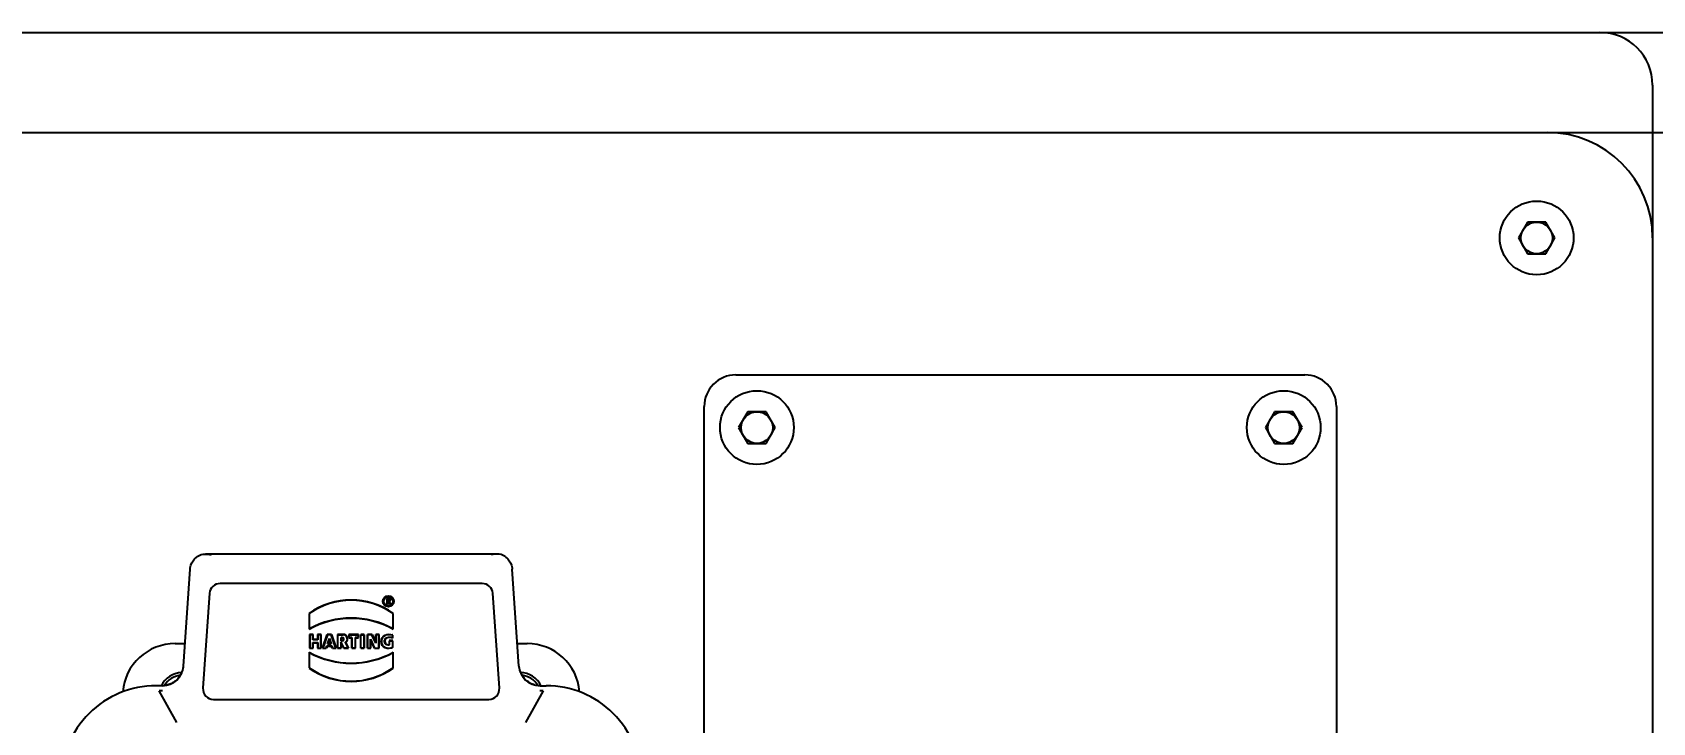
# Model space of a CAD drawing. Header units: millimetres. Extents: x 7426 to 8737, y 124 to 421.
# Drawn here: x 8114.31 to 8122, y 241.3 to 244.57 of the extents above; entities that cross this region are included whole.
import ezdxf

# ---------------------------------------------------------------- set-up
doc = ezdxf.new("R2010")
doc.units = ezdxf.units.MM
doc.layers.add('外形图', color=7, linetype='Continuous')
doc.layers.add('尺寸标注', color=7, linetype='Continuous')
doc.styles.add('微软雅黑', font='msyh.ttc')
doc.dimstyles.new('尺寸标注_1_20比例', dxfattribs={"dimtxt": 2.1, "dimasz": 1.7, "dimexe": 0.5, "dimexo": 0.4, "dimgap": 0.5, "dimtad": 1, "dimdec": 1, "dimlfac": 20, "dimdsep": 46, "dimtxsty": '微软雅黑', "dimcen": 0.09, "dimadec": 0, "dimazin": 0, "dimtp": 0.01, "dimtm": 0.01, "dimtfac": 1, "dimtdec": 1, "dimtofl": 0, "dimtmove": 0, "dimatfit": 3, "dimfxl": 1, "dimtolj": 1, "dimarcsym": 0})

# ---------------------------------------------------------------- blocks, each defined once
blk = doc.blocks.new('*D1264')
at = {"layer": 'Defpoints', "color": 0}
for p in [(8120.0996, 244.098), (8120.4186, 235.5977), (8132.8053, 235.5977)]:
    blk.add_point(p, dxfattribs=at)
at = {"layer": '尺寸标注', "color": 0, "linetype": 'Continuous', "lineweight": -2}
for p, q in [((8120.4996, 244.098), (8133.3053, 244.098)), ((8132.8053, 242.398), (8132.8053, 237.2977)), ((8120.8186, 235.5977), (8133.3053, 235.5977))]:
    blk.add_line(p, q, dxfattribs=at)
at = {"layer": '尺寸标注', "color": 0}
for points in [[(8133.0887, 242.398), (8132.522, 242.398), (8132.8053, 244.098)], [(8132.522, 237.2977), (8133.0887, 237.2977), (8132.8053, 235.5977)]]:
    blk.add_solid(points, dxfattribs=at)
at = {"layer": '尺寸标注', "color": 0, "insert": (8131.2147, 239.8479), "char_height": 2.1, "attachment_point": 5, "rotation": 90, "style": '微软雅黑'}
blk.add_mtext('\\A1;\\A1;170', dxfattribs=at)

msp = doc.modelspace()

# ---------------------------------------------------------------- linework, layer by layer
at = {"layer": '外形图', "color": 0, "linetype": 'Continuous'}
for p, q in [((8109.0214, 244.573), (8123.7206, 244.573)), ((8121.9962, 244.323), (8121.9962, 243.5979)), ((8111.2459, 244.098), (8121.4961, 244.098)), ((8121.4028, 243.6729), (8121.3595, 243.5979)), ((8121.4895, 243.6729), (8121.4028, 243.6729)), ((8121.5328, 243.5979), (8121.4895, 243.6729)), ((8121.3595, 243.5979), (8121.4028, 243.5229)), ((8121.4895, 243.5229), (8121.5328, 243.5979)), ((8121.9962, 243.5979), (8121.9962, 236.0978)), ((8121.4028, 243.5229), (8121.4895, 243.5229)), ((8117.6461, 242.9479), (8120.3461, 242.9479)), ((8117.496, 239.6478), (8117.496, 242.7979)), ((8120.4961, 242.7979), (8120.4961, 239.6478)), ((8117.7028, 242.7729), (8117.6594, 242.6979)), ((8117.7894, 242.7729), (8117.7028, 242.7729)), ((8117.8327, 242.6979), (8117.7894, 242.7729)), ((8120.2028, 242.7729), (8120.1595, 242.6979)), ((8120.2894, 242.7729), (8120.2028, 242.7729)), ((8120.3327, 242.6979), (8120.2894, 242.7729)), ((8117.6594, 242.6979), (8117.7028, 242.6229)), ((8117.7894, 242.6229), (8117.8327, 242.6979)), ((8120.1595, 242.6979), (8120.2028, 242.6229)), ((8120.2894, 242.6229), (8120.3327, 242.6979)), ((8117.7028, 242.6229), (8117.7894, 242.6229)), ((8120.2028, 242.6229), (8120.2894, 242.6229)), ((8116.5128, 242.0979), (8115.1292, 242.0979)), ((8115.0248, 241.5659), (8115.0569, 242.0254)), ((8115.0569, 242.0254), (8115.0576, 242.033)), ((8116.5844, 242.033), (8116.5851, 242.0254)), ((8116.6172, 241.5659), (8116.5851, 242.0254)), ((8116.443, 241.9579), (8115.1991, 241.9579)), ((8115.1492, 241.9114), (8115.1177, 241.4614)), ((8115.9895, 241.8871), (8115.9895, 241.8604)), ((8115.9995, 241.8877), (8115.9902, 241.8877)), ((8115.9908, 241.8871), (8115.9902, 241.8871)), ((8115.9902, 241.8871), (8115.9902, 241.8864)), ((8115.9902, 241.861), (8115.9902, 241.8604)), ((8115.9902, 241.8604), (8115.9908, 241.8604)), ((8115.9902, 241.8597), (8115.9929, 241.8597)), ((8115.9995, 241.8864), (8115.9908, 241.8864)), ((8115.9908, 241.8864), (8115.9908, 241.861)), ((8115.9908, 241.861), (8115.9922, 241.861)), ((8115.9922, 241.8844), (8115.9922, 241.8751)), ((8115.9922, 241.873), (8115.9979, 241.873)), ((8115.9922, 241.861), (8115.9922, 241.873)), ((8115.9922, 241.8604), (8115.9929, 241.8604)), ((8115.9995, 241.885), (8115.9929, 241.885)), ((8115.9929, 241.8837), (8115.9995, 241.8837)), ((8115.9995, 241.8757), (8115.9929, 241.8757)), ((8115.9929, 241.8744), (8115.9995, 241.8744)), ((8115.9929, 241.873), (8115.9929, 241.8727)), ((8115.9929, 241.8717), (8115.9975, 241.8717)), ((8115.9929, 241.8604), (8115.9929, 241.861)), ((8115.9935, 241.8837), (8115.9935, 241.8757)), ((8115.9935, 241.8604), (8115.9935, 241.8724)), ((8116.0031, 241.8597), (8115.9971, 241.8717)), ((8115.9975, 241.8724), (8115.9972, 241.8722)), ((8115.9975, 241.8727), (8115.9975, 241.873)), ((8115.9975, 241.8721), (8115.9975, 241.8724)), ((8115.9981, 241.8727), (8115.9977, 241.8725)), ((8115.9979, 241.873), (8116.0039, 241.861)), ((8116.0054, 241.861), (8115.9994, 241.873)), ((8116.0014, 241.8719), (8116.0075, 241.8597)), ((8116.0032, 241.8602), (8116.0041, 241.8607)), ((8116.0035, 241.861), (8116.0035, 241.8601)), ((8116.0035, 241.8597), (8116.0075, 241.8597)), ((8116.0039, 241.861), (8116.0054, 241.861)), ((8116.0054, 241.861), (8116.0075, 241.8597)), ((8116.5243, 241.4614), (8116.4928, 241.9114)), ((8115.621, 241.8159), (8115.621, 241.7405)), ((8115.6223, 241.8153), (8115.6223, 241.7427)), ((8116.021, 241.8156), (8116.0197, 241.8156)), ((8116.0197, 241.7427), (8116.0197, 241.8153)), ((8116.021, 241.7405), (8116.021, 241.8156)), ((8115.623, 241.7158), (8115.623, 241.6511)), ((8115.6403, 241.7165), (8115.6237, 241.7165)), ((8115.6243, 241.7158), (8115.6237, 241.7158)), ((8115.6237, 241.7158), (8115.6237, 241.7151)), ((8115.6397, 241.7151), (8115.6243, 241.7151)), ((8115.6243, 241.7151), (8115.6243, 241.6518)), ((8115.6403, 241.7158), (8115.6397, 241.7158)), ((8115.6397, 241.6911), (8115.6397, 241.7151)), ((8115.6403, 241.7151), (8115.6403, 241.7158)), ((8115.641, 241.6918), (8115.641, 241.7158)), ((8115.661, 241.7158), (8115.661, 241.6918)), ((8115.6783, 241.7165), (8115.6617, 241.7165)), ((8115.6623, 241.7158), (8115.6617, 241.7158)), ((8115.6617, 241.7158), (8115.6617, 241.7151)), ((8115.6777, 241.7151), (8115.6623, 241.7151)), ((8115.6623, 241.7151), (8115.6623, 241.6911)), ((8115.6783, 241.7158), (8115.6777, 241.7158)), ((8115.6777, 241.6518), (8115.6777, 241.7151)), ((8115.6783, 241.7151), (8115.6783, 241.7158)), ((8115.679, 241.6511), (8115.679, 241.7158)), ((8115.6854, 241.6505), (8115.7074, 241.7165)), ((8115.7083, 241.7151), (8115.6872, 241.6518)), ((8115.7085, 241.7156), (8115.7077, 241.7159)), ((8115.7269, 241.7165), (8115.7079, 241.7165)), ((8115.7079, 241.716), (8115.7079, 241.7151)), ((8115.7265, 241.7151), (8115.7083, 241.7151)), ((8115.7271, 241.7159), (8115.7263, 241.7156)), ((8115.7476, 241.6518), (8115.7265, 241.7151)), ((8115.7269, 241.7151), (8115.7269, 241.716)), ((8115.7274, 241.7165), (8115.7494, 241.6505)), ((8115.7558, 241.7158), (8115.7558, 241.6511)), ((8115.7827, 241.7165), (8115.7565, 241.7165)), ((8115.7571, 241.7158), (8115.7565, 241.7158)), ((8115.7565, 241.7158), (8115.7565, 241.7151)), ((8115.7571, 241.7151), (8115.7827, 241.7151)), ((8115.7571, 241.6518), (8115.7571, 241.7151)), ((8115.778, 241.7018), (8115.7731, 241.7018)), ((8115.8094, 241.7158), (8115.8094, 241.7011)), ((8115.8552, 241.7165), (8115.8101, 241.7165)), ((8115.8107, 241.7158), (8115.8101, 241.7158)), ((8115.8101, 241.7158), (8115.8101, 241.7151)), ((8115.8101, 241.7018), (8115.8101, 241.7011)), ((8115.8107, 241.7151), (8115.8545, 241.7151)), ((8115.8107, 241.7018), (8115.8107, 241.7151)), ((8115.8249, 241.7018), (8115.8107, 241.7018)), ((8115.8249, 241.6518), (8115.8249, 241.7018)), ((8115.8545, 241.7018), (8115.8403, 241.7018)), ((8115.8403, 241.7018), (8115.8403, 241.6518)), ((8115.8552, 241.7158), (8115.8545, 241.7158)), ((8115.8545, 241.7151), (8115.8545, 241.7018)), ((8115.8552, 241.7151), (8115.8552, 241.7158)), ((8115.8552, 241.7011), (8115.8552, 241.7018)), ((8115.8558, 241.7011), (8115.8558, 241.7158)), ((8115.8654, 241.7158), (8115.8654, 241.6511)), ((8115.8828, 241.7165), (8115.8661, 241.7165)), ((8115.8667, 241.7158), (8115.8661, 241.7158)), ((8115.8661, 241.7158), (8115.8661, 241.7151)), ((8115.8667, 241.7151), (8115.8821, 241.7151)), ((8115.8667, 241.6518), (8115.8667, 241.7151)), ((8115.8828, 241.7158), (8115.8821, 241.7158)), ((8115.8821, 241.7151), (8115.8821, 241.6518)), ((8115.8828, 241.7151), (8115.8828, 241.7158)), ((8115.8834, 241.6511), (8115.8834, 241.7158)), ((8115.897, 241.7158), (8115.897, 241.6511)), ((8115.9198, 241.7165), (8115.8977, 241.7165)), ((8115.8983, 241.7158), (8115.8977, 241.7158)), ((8115.8977, 241.7158), (8115.8977, 241.7151)), ((8115.9194, 241.7151), (8115.8983, 241.7151)), ((8115.8983, 241.7151), (8115.8983, 241.6518)), ((8115.92, 241.7159), (8115.9192, 241.7155)), ((8115.9383, 241.6745), (8115.9194, 241.7151)), ((8115.9198, 241.7151), (8115.9198, 241.7161)), ((8115.9202, 241.7165), (8115.937, 241.6805)), ((8115.937, 241.7158), (8115.937, 241.6805)), ((8115.9536, 241.7165), (8115.9377, 241.7165)), ((8115.9383, 241.7158), (8115.9377, 241.7158)), ((8115.9377, 241.7158), (8115.9377, 241.7151)), ((8115.9529, 241.7151), (8115.9383, 241.7151)), ((8115.9383, 241.7151), (8115.9383, 241.6745)), ((8115.9536, 241.7158), (8115.9529, 241.7158)), ((8115.9529, 241.6518), (8115.9529, 241.7151)), ((8115.9536, 241.7151), (8115.9536, 241.7158)), ((8115.9542, 241.6511), (8115.9542, 241.7158)), ((8116.0181, 241.7132), (8116.0177, 241.7132)), ((8116.0177, 241.7132), (8116.0177, 241.701)), ((8116.0181, 241.7126), (8116.0183, 241.713)), ((8116.0184, 241.7132), (8116.0184, 241.7134)), ((8116.0186, 241.7132), (8116.0184, 241.7132)), ((8116.019, 241.6993), (8116.019, 241.7132)), ((8114.9858, 241.6729), (8115.0323, 241.6729)), ((8115.621, 241.6323), (8115.621, 241.5572)), ((8115.6223, 241.6301), (8115.6223, 241.5575)), ((8115.6237, 241.6518), (8115.6237, 241.6511)), ((8115.6237, 241.6511), (8115.6243, 241.6511)), ((8115.6237, 241.6505), (8115.6403, 241.6505)), ((8115.6243, 241.6518), (8115.6397, 241.6518)), ((8115.6623, 241.6911), (8115.6397, 241.6911)), ((8115.6397, 241.6778), (8115.6623, 241.6778)), ((8115.6397, 241.6518), (8115.6397, 241.6778)), ((8115.6397, 241.6511), (8115.6403, 241.6511)), ((8115.6617, 241.6925), (8115.6403, 241.6925)), ((8115.6403, 241.6765), (8115.6617, 241.6765)), ((8115.6403, 241.6511), (8115.6403, 241.6518)), ((8115.641, 241.6511), (8115.641, 241.6771)), ((8115.661, 241.6771), (8115.661, 241.6511)), ((8115.6617, 241.6518), (8115.6617, 241.6511)), ((8115.6617, 241.6511), (8115.6623, 241.6511)), ((8115.6617, 241.6505), (8115.6783, 241.6505)), ((8115.6623, 241.6778), (8115.6623, 241.6518)), ((8115.6623, 241.6518), (8115.6777, 241.6518)), ((8115.6777, 241.6511), (8115.6783, 241.6511)), ((8115.6783, 241.6511), (8115.6783, 241.6518)), ((8115.6872, 241.6518), (8115.6854, 241.6505)), ((8115.6854, 241.6505), (8115.7029, 241.6505)), ((8115.6872, 241.6518), (8115.7025, 241.6518)), ((8115.7023, 241.6513), (8115.7031, 241.651)), ((8115.7025, 241.6518), (8115.7061, 241.6626)), ((8115.7029, 241.6509), (8115.7029, 241.6518)), ((8115.707, 241.6613), (8115.7034, 241.6505)), ((8115.7063, 241.662), (8115.7059, 241.6621)), ((8115.7061, 241.6626), (8115.7288, 241.6626)), ((8115.7065, 241.6626), (8115.7065, 241.6621)), ((8115.7067, 241.6618), (8115.7065, 241.6619)), ((8115.7065, 241.6619), (8115.7065, 241.6617)), ((8115.7065, 241.6613), (8115.7283, 241.6613)), ((8115.7089, 241.6711), (8115.7174, 241.6966)), ((8115.7107, 241.6725), (8115.7089, 241.6711)), ((8115.7089, 241.6711), (8115.7259, 241.6711)), ((8115.7174, 241.6925), (8115.7107, 241.6725)), ((8115.7241, 241.6725), (8115.7107, 241.6725)), ((8115.7174, 241.6966), (8115.7259, 241.6711)), ((8115.7174, 241.6966), (8115.7174, 241.6925)), ((8115.7241, 241.6725), (8115.7174, 241.6925)), ((8115.7241, 241.6725), (8115.7259, 241.6711)), ((8115.7314, 241.6505), (8115.7278, 241.6613)), ((8115.7283, 241.6619), (8115.7281, 241.6618)), ((8115.7283, 241.6621), (8115.7283, 241.6626)), ((8115.7283, 241.6617), (8115.7283, 241.6619)), ((8115.7289, 241.6621), (8115.7285, 241.662)), ((8115.7288, 241.6626), (8115.7324, 241.6518)), ((8115.7317, 241.651), (8115.7325, 241.6513)), ((8115.7319, 241.6518), (8115.7319, 241.6509)), ((8115.7319, 241.6505), (8115.7494, 241.6505)), ((8115.7324, 241.6518), (8115.7476, 241.6518)), ((8115.7494, 241.6505), (8115.7476, 241.6518)), ((8115.7565, 241.6518), (8115.7565, 241.6511)), ((8115.7565, 241.6511), (8115.7571, 241.6511)), ((8115.7565, 241.6505), (8115.7732, 241.6505)), ((8115.7725, 241.6518), (8115.7571, 241.6518)), ((8115.7725, 241.7011), (8115.7725, 241.6858)), ((8115.7874, 241.6518), (8115.7725, 241.6816)), ((8115.7725, 241.6816), (8115.7725, 241.6518)), ((8115.7725, 241.6816), (8115.773, 241.6797)), ((8115.7725, 241.6511), (8115.7732, 241.6511)), ((8115.773, 241.6797), (8115.7738, 241.676)), ((8115.778, 241.6865), (8115.7731, 241.6865)), ((8115.7731, 241.6851), (8115.778, 241.6851)), ((8115.7732, 241.6511), (8115.7732, 241.6518)), ((8115.7738, 241.6858), (8115.7738, 241.7011)), ((8115.778, 241.7005), (8115.7738, 241.7005)), ((8115.7738, 241.6511), (8115.7738, 241.6758)), ((8115.7862, 241.6513), (8115.7738, 241.6758)), ((8115.7866, 241.6505), (8115.7862, 241.6513)), ((8115.7867, 241.651), (8115.7876, 241.6514)), ((8115.787, 241.6518), (8115.787, 241.6508)), ((8115.787, 241.6505), (8115.8086, 241.6505)), ((8115.8065, 241.6518), (8115.7874, 241.6518)), ((8115.7931, 241.6785), (8115.8065, 241.6518)), ((8115.7938, 241.6787), (8115.7936, 241.6788)), ((8115.7942, 241.6784), (8115.7939, 241.6782)), ((8115.7948, 241.6781), (8115.7942, 241.6784)), ((8115.7948, 241.6781), (8115.8086, 241.6505)), ((8115.8086, 241.6505), (8115.8065, 241.6518)), ((8115.8101, 241.7011), (8115.8107, 241.7011)), ((8115.8101, 241.7005), (8115.8243, 241.7005)), ((8115.8236, 241.7011), (8115.8236, 241.6511)), ((8115.8243, 241.6518), (8115.8243, 241.6511)), ((8115.8243, 241.6511), (8115.8249, 241.6511)), ((8115.8243, 241.6505), (8115.841, 241.6505)), ((8115.8403, 241.6518), (8115.8249, 241.6518)), ((8115.8403, 241.6511), (8115.841, 241.6511)), ((8115.841, 241.7005), (8115.8552, 241.7005)), ((8115.841, 241.6511), (8115.841, 241.6518)), ((8115.8416, 241.6511), (8115.8416, 241.7011)), ((8115.8545, 241.7011), (8115.8552, 241.7011)), ((8115.8661, 241.6518), (8115.8661, 241.6511)), ((8115.8661, 241.6511), (8115.8667, 241.6511)), ((8115.8661, 241.6505), (8115.8828, 241.6505)), ((8115.8821, 241.6518), (8115.8667, 241.6518)), ((8115.8821, 241.6511), (8115.8828, 241.6511)), ((8115.8828, 241.6511), (8115.8828, 241.6518)), ((8115.8977, 241.6518), (8115.8977, 241.6511)), ((8115.8977, 241.6511), (8115.8983, 241.6511)), ((8115.8977, 241.6505), (8115.9136, 241.6505)), ((8115.8983, 241.6518), (8115.9129, 241.6518)), ((8115.9129, 241.6932), (8115.9322, 241.6518)), ((8115.9129, 241.6932), (8115.9142, 241.6873)), ((8115.9129, 241.6518), (8115.9129, 241.6932)), ((8115.9129, 241.6511), (8115.9136, 241.6511)), ((8115.9136, 241.6511), (8115.9136, 241.6518)), ((8115.9314, 241.6505), (8115.9142, 241.6873)), ((8115.9142, 241.6511), (8115.9142, 241.6873)), ((8115.9316, 241.651), (8115.9324, 241.6514)), ((8115.9318, 241.6518), (8115.9318, 241.6508)), ((8115.9318, 241.6505), (8115.9536, 241.6505)), ((8115.9322, 241.6518), (8115.9529, 241.6518)), ((8115.9383, 241.6745), (8115.937, 241.6805)), ((8115.9529, 241.6511), (8115.9536, 241.6511)), ((8115.9536, 241.6511), (8115.9536, 241.6518)), ((8115.9833, 241.6735), (8115.9822, 241.6729)), ((8116.001, 241.6866), (8116.001, 241.6668)), ((8116.0011, 241.6668), (8116.001, 241.6673)), ((8116.0023, 241.6661), (8116.0013, 241.6661)), ((8116.0184, 241.6873), (8116.0017, 241.6873)), ((8116.0017, 241.686), (8116.0184, 241.686)), ((8116.0023, 241.6668), (8116.0023, 241.6866)), ((8116.0177, 241.6866), (8116.0177, 241.6561)), ((8116.019, 241.6553), (8116.019, 241.6866)), ((8116.0197, 241.5575), (8116.0197, 241.6301)), ((8116.021, 241.5568), (8116.021, 241.6323)), ((8116.6098, 241.6729), (8116.656, 241.6729)), ((8115.0236, 241.5602), (8115.0223, 241.5538)), ((8115.0246, 241.5666), (8115.0236, 241.5602)), ((8115.621, 241.5572), (8115.6223, 241.5572)), ((8116.6181, 241.5622), (8116.6172, 241.5683)), ((8116.6194, 241.5553), (8116.6181, 241.5622)), ((8114.925, 241.4729), (8114.896, 241.4729)), ((8114.9868, 241.4948), (8114.9826, 241.4916)), ((8116.6637, 241.4887), (8116.6596, 241.4915)), ((8116.6887, 241.4772), (8116.6861, 241.478)), ((8116.7171, 241.4729), (8116.746, 241.4729)), ((8114.9257, 241.4479), (8114.9099, 241.4479)), ((8114.9931, 241.2979), (8114.9099, 241.4479)), ((8115.1676, 241.4079), (8116.4744, 241.4079)), ((8116.7321, 241.4479), (8116.6489, 241.2979)), ((8116.7321, 241.4479), (8116.7163, 241.4479))]:
    msp.add_line(p, q, dxfattribs=at)
for points in [[(8115.0223, 241.5538), (8115.0205, 241.5469), (8115.0182, 241.5398), (8115.0155, 241.5328)], [(8116.6229, 241.5425), (8116.621, 241.5489), (8116.6194, 241.5553)], [(8114.956, 241.478), (8114.9515, 241.4766), (8114.947, 241.4755), (8114.9426, 241.4746), (8114.9384, 241.4739), (8114.9345, 241.4734), (8114.9307, 241.4731), (8114.9274, 241.4729), (8114.9255, 241.4729), (8114.9253, 241.4729)], [(8114.9826, 241.4916), (8114.9783, 241.4887), (8114.9739, 241.486), (8114.9695, 241.4837), (8114.965, 241.4815), (8114.9605, 241.4796), (8114.956, 241.478)], [(8115.0024, 241.5107), (8114.9987, 241.5062), (8114.9948, 241.5021), (8114.9908, 241.4983), (8114.9868, 241.4948)], [(8115.0092, 241.5207), (8115.0059, 241.5155), (8115.0024, 241.5107)], [(8115.0155, 241.5328), (8115.0124, 241.5264), (8115.0092, 241.5207)], [(8116.6306, 241.5246), (8116.6277, 241.5303), (8116.6251, 241.5363), (8116.6229, 241.5425)], [(8116.637, 241.5142), (8116.6337, 241.5192), (8116.6306, 241.5246)], [(8116.6441, 241.5054), (8116.6405, 241.5096), (8116.637, 241.5142)], [(8116.6596, 241.4915), (8116.6556, 241.4945), (8116.6517, 241.4979), (8116.6478, 241.5015), (8116.6441, 241.5054)], [(8116.6861, 241.478), (8116.6838, 241.4788), (8116.6799, 241.4803), (8116.6758, 241.482), (8116.6718, 241.484), (8116.6677, 241.4862), (8116.6637, 241.4887)]]:
    msp.add_lwpolyline(points, dxfattribs=at)
for centre, radius in [((8121.4461, 243.5979), 0.175), ((8121.4461, 243.5979), 0.075), ((8117.7461, 242.6979), 0.175), ((8120.2461, 242.6979), 0.175), ((8117.7461, 242.6979), 0.075), ((8120.2461, 242.6979), 0.075), ((8115.9974, 241.8739), 0.026), ((8115.9974, 241.8739), 0.0247), ((8115.9974, 241.8739), 0.0233), ((8115.9974, 241.8739), 0.022)]:
    msp.add_circle(centre, radius, dxfattribs=at)
for centre, radius, start, end in [((8121.7462, 244.323), 0.25, 0, 90), ((8121.4961, 243.5979), 0.5, 0, 90), ((8117.6461, 242.7979), 0.15, 90, 180), ((8120.3461, 242.7979), 0.15, 0, 90), ((8115.1991, 241.9079), 0.05, 90, 176), ((8116.443, 241.9079), 0.05, 4, 90), ((8115.821, 241.5336), 0.346, 54.68757, 125.31243), ((8115.821, 241.5336), 0.3447, 54.80029, 125.19971), ((8115.9995, 241.8797), 0.00669, 268.96176, 90), ((8115.9995, 241.8797), 0.008, 283.65067, 90), ((8115.9995, 241.8797), 0.00531, 270, 90), ((8115.9995, 241.8797), 0.004, 270, 90), ((8115.821, 241.3807), 0.4116, 60.92798, 119.07202), ((8115.821, 241.3807), 0.4129, 61.2371, 118.7629), ((8115.9942, 241.5221), 0.4324, 149.32625, 149.66882), ((8115.778, 241.6935), 0.00831, 270, 90), ((8115.7827, 241.6953), 0.0211, 305.005, 90), ((8115.7827, 241.6953), 0.0198, 0, 90), ((8115.9988, 241.6531), 0.0639, 71.56647, 72.62578), ((8115.6248, 241.5086), 0.4591, 30.34111, 30.66381), ((8114.986, 241.4229), 0.25, 90.03226, 175.305), ((8115.821, 241.9921), 0.4116, 240.92798, 299.07202), ((8116.0172, 241.8642), 0.4591, 210.34111, 210.66381), ((8115.821, 241.9921), 0.4129, 241.2371, 298.7629), ((8115.778, 241.6935), 0.007, 270, 90), ((8115.7785, 241.7007), 0.0266, 303.39779, 305.79074), ((8115.9158, 241.6207), 0.1297, 37.30402, 38.25022), ((8115.6478, 241.8507), 0.4324, 329.32625, 329.66882), ((8116.656, 241.4229), 0.25, 4.76591, 90), ((8114.925, 241.5729), 0.1, 270, 356.00097), ((8115.821, 241.8392), 0.346, 234.68757, 305.31243), ((8115.821, 241.8392), 0.3447, 234.80029, 305.19971), ((8116.717, 241.5729), 0.1, 183.99746, 270), ((8114.896, 241.0229), 0.45, 90.00001, 180.00002), ((8115.021, 241.4229), 0.1125, 92.527, 153.47137), ((8115.021, 241.4229), 0.1, 96.59063, 148.97657), ((8115.021, 241.4229), 0.08, 115.3853, 130.80258), ((8116.621, 241.4229), 0.1125, 26.50622, 87.97968), ((8116.621, 241.4229), 0.1, 31.0208, 83.39403), ((8116.621, 241.4229), 0.08, 49.22291, 64.58262), ((8116.746, 241.0229), 0.45, 359.99999, 90), ((8115.1676, 241.4579), 0.05, 176, 270), ((8116.4744, 241.4579), 0.05, 270, 4)]:
    msp.add_arc(centre, radius, start, end, dxfattribs=at)
for points, knots in [([(8115.0576, 242.033), (8115.0599, 242.0485), (8115.0704, 242.0688), (8115.0863, 242.0828), (8115.0908, 242.0862)], [0, 0, 0, 0, 0.737223, 1, 1, 1, 1]), ([(8116.5512, 242.0862), (8116.5557, 242.0828), (8116.5716, 242.0688), (8116.5821, 242.0485), (8116.5844, 242.033)], [0, 0, 0, 0, 0.262775, 1, 1, 1, 1]), ([(8115.982, 241.6528), (8115.9709, 241.6567), (8115.9552, 241.6829), (8115.9709, 241.7081), (8115.9818, 241.7129)], [0, 0, 0, 0, 0.496918, 1, 1, 1, 1]), ([(8115.9824, 241.7117), (8115.9719, 241.7071), (8115.9568, 241.683), (8115.9718, 241.6578), (8115.9824, 241.654)], [0, 0, 0, 0, 0.503652, 1, 1, 1, 1]), ([(8115.9816, 241.6935), (8115.9843, 241.6992), (8115.9987, 241.7056), (8116.0113, 241.7025), (8116.0177, 241.701)], [0, 0, 0, 0, 0.490227, 1, 1, 1, 1]), ([(8116.019, 241.6993), (8116.0096, 241.7018), (8115.9948, 241.7053), (8115.9842, 241.6959), (8115.9828, 241.6929)], [0, 0, 0, 0, 0.748879, 1, 1, 1, 1])]:
    msp.add_open_spline(points, degree=3, knots=knots, dxfattribs=at)
for points in [[(8115.0908, 242.0862), (8115.1015, 242.0942), (8115.1158, 242.0979), (8115.1292, 242.0979)], [(8115.1292, 242.0979), (8115.1382, 242.0979), (8115.1473, 242.0965), (8115.156, 242.0941)], [(8116.5128, 242.0979), (8116.5038, 242.0979), (8116.4947, 242.0965), (8116.486, 242.0941)], [(8116.5512, 242.0862), (8116.5405, 242.0942), (8116.5262, 242.0979), (8116.5128, 242.0979)], [(8115.9818, 241.7129), (8115.9928, 241.7177), (8116.0064, 241.7176), (8116.0179, 241.714)], [(8116.0177, 241.7127), (8116.0065, 241.7164), (8115.9932, 241.7164), (8115.9824, 241.7117)], [(8115.8025, 241.6953), (8115.8025, 241.6893), (8115.799, 241.6827), (8115.794, 241.6791)], [(8115.9822, 241.6729), (8115.9781, 241.6784), (8115.9787, 241.6873), (8115.9816, 241.6935)], [(8115.9828, 241.6929), (8115.98, 241.6871), (8115.9802, 241.6792), (8115.9833, 241.6735)], [(8116.019, 241.6553), (8116.0083, 241.6491), (8115.9936, 241.6486), (8115.982, 241.6528)], [(8116.0013, 241.6661), (8115.9947, 241.6646), (8115.9856, 241.6671), (8115.9822, 241.6729)], [(8115.9824, 241.654), (8115.9935, 241.65), (8116.0073, 241.6504), (8116.0177, 241.6561)], [(8115.9833, 241.6735), (8115.9865, 241.6682), (8115.9949, 241.6659), (8116.001, 241.6673)]]:
    msp.add_open_spline(points, degree=3, dxfattribs=at)

# ---------------------------------------------------------------- dimensions: what is measured, and where the dimension line sits
at = {"layer": '尺寸标注', "color": 0, "linetype": 'Continuous'}
dim = msp.add_linear_dim(base=(8132.8053, 235.5977), p1=(8120.0996, 244.098), p2=(8120.4186, 235.5977), angle=90, text='\\A1;170', dimstyle='尺寸标注_1_20比例', dxfattribs=at)
dim.commit()
dim.dimension.update_dxf_attribs({"geometry": '*D1264', "text_midpoint": (8131.2147, 239.8479)})

doc.saveas('drawing.dxf')
